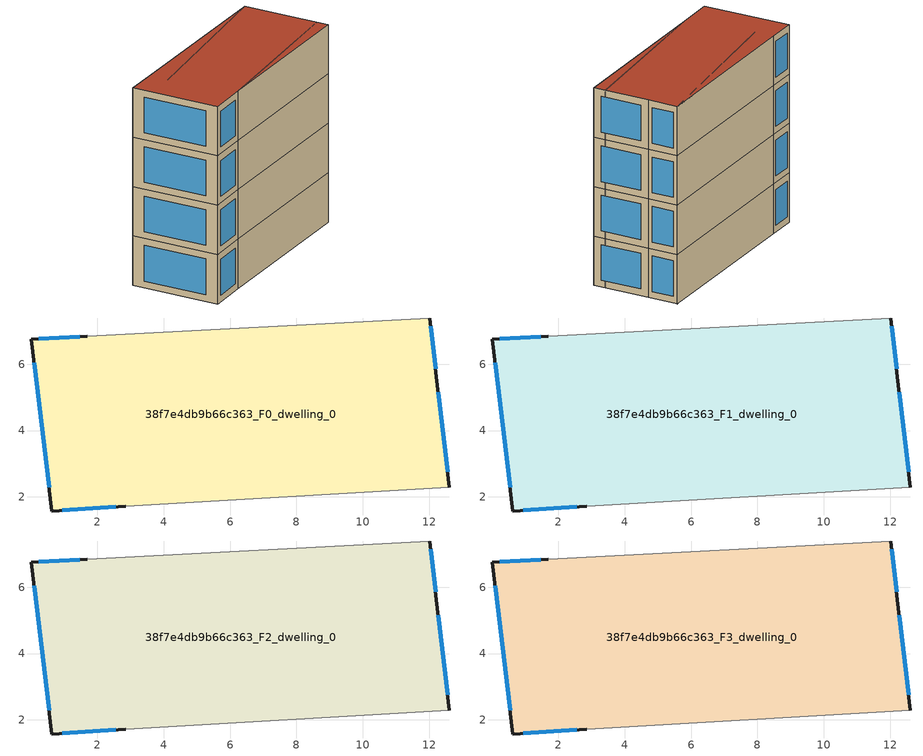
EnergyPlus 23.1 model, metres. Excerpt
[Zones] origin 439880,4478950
38f7e4db9b66c363_F0_dwelling_0
 floor ground (EU_floor_Construction): 12.02,7.39 12.22,5.61 12.6,2.29 2.86,1.72 0.64,1.58 0.01,6.75 1.7,6.84 z0
 wall outside (EU_wall_Construction): 12.6,2.29 12.22,5.61 12.02,7.39 / 1.7,6.84 0.01,6.75 0.64,1.58 2.86,1.72 z0:3
 wall adiabatic (EU_wall_Construction): 12.02,7.39 1.7,6.84 / 2.86,1.72 12.6,2.29 z0:3
 window (EU_Window_Construction): 12.19,5.86 12.05,7.14 / 12.55,2.75 12.27,5.15 / 0.94,1.6 2.55,1.7 / 0.09,6.03 0.55,2.29 / 1.47,6.83 0.24,6.76 z0.42:2.58
38f7e4db9b66c363_F1_dwelling_0
 floor to 38f7e4db9b66c363_F0_dwelling_0 (EU_floor_Construction): 12.02,7.39 12.22,5.61 12.6,2.29 2.86,1.72 0.63,1.58 0.01,6.75 1.7,6.84 z3
 wall outside (EU_wall_Construction): 12.6,2.29 12.22,5.61 12.02,7.39 / 1.7,6.84 0.01,6.75 0.64,1.58 2.86,1.72 z3:6
 wall adiabatic (EU_wall_Construction): 12.02,7.39 1.7,6.84 / 2.86,1.72 12.6,2.29 z3:6
 window (EU_Window_Construction): 12.19,5.86 12.05,7.14 / 12.55,2.75 12.27,5.15 / 0.94,1.6 2.55,1.7 / 0.09,6.03 0.55,2.29 / 1.47,6.83 0.24,6.76 z3.42:5.58
38f7e4db9b66c363_F2_dwelling_0
 floor to 38f7e4db9b66c363_F1_dwelling_0 (EU_floor_Construction): 12.02,7.39 12.22,5.61 12.6,2.29 2.86,1.72 0.63,1.58 0.01,6.75 1.7,6.84 z6
 wall outside (EU_wall_Construction): 12.6,2.29 12.22,5.61 12.02,7.39 / 1.7,6.84 0.01,6.75 0.64,1.58 2.86,1.72 z6:9
 wall adiabatic (EU_wall_Construction): 12.02,7.39 1.7,6.84 / 2.86,1.72 12.6,2.29 z6:9
 window (EU_Window_Construction): 12.19,5.86 12.05,7.14 / 12.55,2.75 12.27,5.15 / 0.94,1.6 2.55,1.7 / 0.09,6.03 0.55,2.29 / 1.47,6.83 0.24,6.76 z6.42:8.58
38f7e4db9b66c363_F3_dwelling_0
 floor to 38f7e4db9b66c363_F2_dwelling_0 (EU_floor_Construction): 12.02,7.39 12.22,5.61 12.6,2.29 2.86,1.72 0.63,1.58 0.01,6.75 1.7,6.84 z9
 wall outside (EU_wall_Construction): 12.6,2.29 12.22,5.61 12.02,7.39 / 1.7,6.84 0.01,6.75 0.64,1.58 2.86,1.72 z9:12
 wall adiabatic (EU_wall_Construction): 12.02,7.39 1.7,6.84 / 2.86,1.72 12.6,2.29 z9:12
 window (EU_Window_Construction): 12.19,5.86 12.05,7.14 / 12.55,2.75 12.27,5.15 / 0.94,1.6 2.55,1.7 / 0.09,6.03 0.55,2.29 / 1.47,6.83 0.24,6.76 z9.42:11.58
 roof outside (EU_roof_Construction): 12.6,2.29 12.22,5.61 12.02,7.39 1.7,6.84 0.01,6.75 0.64,1.58 2.86,1.72 z12
shading: 2.86,1.72 12.52,2.99 / 12.02,7.39 1.89,5.72 z0:12
[Building]
EU S2 Campaign: North Axis=0; Terrain=City; Solar Distribution=FullExterior
[Site:Location]
Madrid: Latitude=40.5; Longitude=-3.5; Time Zone=1; Elevation=609
[SizingPeriod:WeatherFileDays]
AnnualSizingPeriod: Begin Month=1; Begin Day of Month=1; End Month=12; End Day of Month=31; Day of Week for Start Day=Monday; Use Weather File Daylight Saving Period=No; Use Weather File Rain and Snow Indicators=No
[MATERIAL]
EU_InternalMass_Material: Roughness=MediumRough; Thickness=0.1; Conductivity=1; Density=1800; Specific Heat=900; Thermal Absorptance=0.9; Solar Absorptance=0.7; Visible Absorptance=0.7
[MATERIAL:NOMASS] Roughness=MediumRough; Thermal Absorptance=0.9; Solar Absorptance=0.7; Visible Absorptance=0.7
Name | Thermal Resistance
EU_wall_NoMass | 1.60022
EU_roof_NoMass | 1.57597
EU_floor_NoMass | 0.470652
[WINDOWMATERIAL:SIMPLEGLAZINGSYSTEM]
EU_Window_SimpleGlazing: UFactor=3.28802; Solar Heat Gain Coefficient=0.85; Visible Transmittance=0.85
[CONSTRUCTION]
EU_wall_Construction: EU_wall_NoMass
EU_roof_Construction: EU_roof_NoMass
EU_floor_Construction: EU_floor_NoMass
EU_Window_Construction: EU_Window_SimpleGlazing
EU_InternalMass_Construction: EU_InternalMass_Material
[ZONE] Type=1; Multiplier=1; Ceiling Height=autocalculate; Volume=185.674; Floor Area=autocalculate; Part of Total Floor Area=Yes
38f7e4db9b66c363_F0_dwelling_0; 38f7e4db9b66c363_F1_dwelling_0; 38f7e4db9b66c363_F2_dwelling_0; 38f7e4db9b66c363_F3_dwelling_0
[INTERNALMASS] Construction=EU_InternalMass_Construction; Surface Area=61.8916
Name | Zone or ZoneList
38f7e4db9b66c363_F0_dwelling_0_EU_InternalMass | 38f7e4db9b66c363_F0_dwelling_0
38f7e4db9b66c363_F1_dwelling_0_EU_InternalMass | 38f7e4db9b66c363_F1_dwelling_0
38f7e4db9b66c363_F2_dwelling_0_EU_InternalMass | 38f7e4db9b66c363_F2_dwelling_0
38f7e4db9b66c363_F3_dwelling_0_EU_InternalMass | 38f7e4db9b66c363_F3_dwelling_0
[OTHEREQUIPMENT] Fuel Type=Electricity; Design Level Calculation Method=Watts/Area; Power per Zone Floor Area=1; Fraction Latent=0; Fraction Radiant=0; Fraction Lost=0; Carbon Dioxide Generation Rate=0; EndUse Subcategory=EU_Step8_InternalGains
Name | Zone or ZoneList or Space or SpaceList | Schedule
EU_Step8_InternalGain_38f7e4db9b66c363_F0_dwelling_0_f000 | 38f7e4db9b66c363_F0_dwelling_0 | EU_Step8_GainSchedule_38f7e4db9b66c363_F0_dwelling_0_f000
EU_Step8_InternalGain_38f7e4db9b66c363_F1_dwelling_0_f000 | 38f7e4db9b66c363_F1_dwelling_0 | EU_Step8_GainSchedule_38f7e4db9b66c363_F1_dwelling_0_f000
EU_Step8_InternalGain_38f7e4db9b66c363_F2_dwelling_0_f000 | 38f7e4db9b66c363_F2_dwelling_0 | EU_Step8_GainSchedule_38f7e4db9b66c363_F2_dwelling_0_f000
EU_Step8_InternalGain_38f7e4db9b66c363_F3_dwelling_0_f000 | 38f7e4db9b66c363_F3_dwelling_0 | EU_Step8_GainSchedule_38f7e4db9b66c363_F3_dwelling_0_f000
[ZONEVENTILATION:DESIGNFLOWRATE] Schedule=EU_AlwaysOn; Design Flow Rate Calculation Method=AirChanges/Hour; Air Changes per Hour=0.480704; Ventilation Type=Natural; Fan Pressure Rise=0; Fan Total Efficiency=1; Constant Term Coefficient=1; Temperature Term Coefficient=0; Velocity Term Coefficient=0; Velocity Squared Term Coefficient=0; Minimum Indoor Temperature=-100; Maximum Indoor Temperature=100; Delta Temperature=-100; Minimum Outdoor Temperature=-100; Maximum Outdoor Temperature=100; Maximum Wind Speed=40
Name | Zone or ZoneList or Space or SpaceList
EU_ConstantAir_38f7e4db9b66c363_F0_dwelling_0 | 38f7e4db9b66c363_F0_dwelling_0
EU_ConstantAir_38f7e4db9b66c363_F1_dwelling_0 | 38f7e4db9b66c363_F1_dwelling_0
EU_ConstantAir_38f7e4db9b66c363_F2_dwelling_0 | 38f7e4db9b66c363_F2_dwelling_0
EU_ConstantAir_38f7e4db9b66c363_F3_dwelling_0 | 38f7e4db9b66c363_F3_dwelling_0
[HVACTEMPLATE:THERMOSTAT] Constant Heating Setpoint=20; Constant Cooling Setpoint=50
EU_HeatOnly_38f7e4db9b66c363_F0_dwelling_0; EU_HeatOnly_38f7e4db9b66c363_F1_dwelling_0; EU_HeatOnly_38f7e4db9b66c363_F2_dwelling_0; EU_HeatOnly_38f7e4db9b66c363_F3_dwelling_0
[HVACTEMPLATE:ZONE:IDEALLOADSAIRSYSTEM] System Availability Schedule=EU_AlwaysOn; Maximum Heating Supply Air Temperature=50; Minimum Cooling Supply Air Temperature=13; Maximum Heating Supply Air Humidity Ratio=0.0156; Minimum Cooling Supply Air Humidity Ratio=0.0077; Heating Limit=NoLimit; Cooling Limit=NoLimit; Heating Availability Schedule=EU_AlwaysOn; Cooling Availability Schedule=EU_CoolingOff; Dehumidification Control Type=ConstantSensibleHeatRatio; Cooling Sensible Heat Ratio=0.7; Dehumidification Setpoint=60; Humidification Control Type=None; Humidification Setpoint=30; Outdoor Air Method=None; Outdoor Air Flow Rate per Person=0.00944; Outdoor Air Flow Rate per Zone Floor Area=0; Outdoor Air Flow Rate per Zone=0; Demand Controlled Ventilation Type=None; Outdoor Air Economizer Type=NoEconomizer; Heat Recovery Type=None; Sensible Heat Recovery Effectiveness=0.7; Latent Heat Recovery Effectiveness=0.65
Name | Template Thermostat
38f7e4db9b66c363_F0_dwelling_0 | EU_HeatOnly_38f7e4db9b66c363_F0_dwelling_0
38f7e4db9b66c363_F1_dwelling_0 | EU_HeatOnly_38f7e4db9b66c363_F1_dwelling_0
38f7e4db9b66c363_F2_dwelling_0 | EU_HeatOnly_38f7e4db9b66c363_F2_dwelling_0
38f7e4db9b66c363_F3_dwelling_0 | EU_HeatOnly_38f7e4db9b66c363_F3_dwelling_0
[SIZING:ZONE] Zone Cooling Design Supply Air Temperature Input Method=SupplyAirTemperature; Zone Cooling Design Supply Air Temperature=13; Zone Heating Design Supply Air Temperature Input Method=SupplyAirTemperature; Zone Heating Design Supply Air Temperature=50; Zone Cooling Design Supply Air Humidity Ratio=0.008; Zone Heating Design Supply Air Humidity Ratio=0.008; Cooling Design Air Flow Method=DesignDay; Cooling Design Air Flow Rate=0; Cooling Minimum Air Flow per Zone Floor Area=0.000762; Cooling Minimum Air Flow=0; Cooling Minimum Air Flow Fraction=0.2; Heating Design Air Flow Method=DesignDay; Heating Design Air Flow Rate=0; Heating Maximum Air Flow per Zone Floor Area=0.002032; Heating Maximum Air Flow=0.141576; Heating Maximum Air Flow Fraction=0.3; Account for Dedicated Outdoor Air System=No; Dedicated Outdoor Air System Control Strategy=NeutralSupplyAir; Dedicated Outdoor Air Low Setpoint Temperature for Design=autosize; Dedicated Outdoor Air High Setpoint Temperature for Design=autosize; Zone Load Sizing Method=Sensible Load Only No Latent Load; Zone Latent Cooling Design Supply Air Humidity Ratio Input Method=HumidityRatioDifference; Zone Cooling Design Supply Air Humidity Ratio Difference=0.005; Zone Latent Heating Design Supply Air Humidity Ratio Input Method=HumidityRatioDifference; Zone Humidification Design Supply Air Humidity Ratio Difference=0.005
38f7e4db9b66c363_F0_dwelling_0; 38f7e4db9b66c363_F1_dwelling_0; 38f7e4db9b66c363_F2_dwelling_0; 38f7e4db9b66c363_F3_dwelling_0
[SCHEDULE:CONSTANT]
Name | Hourly Value
EU_AlwaysOn | 1
EU_CoolingOff | 0
[SCHEDULE:FILE] Column Number=1; Rows to Skip at Top=0; Number of Hours of Data=8760; Column Separator=Comma; Interpolate to Timestep=No; Minutes per Item=60; Adjust Schedule for Daylight Savings=Yes
Name | File
EU_Step8_GainSchedule_38f7e4db9b66c363_F0_dwelling_0_f000 | ../../schedules/38f7e4db9b66c363/38f7e4db9b66c363_F0_dwelling_0_f000_gain.csv
EU_Step8_GainSchedule_38f7e4db9b66c363_F1_dwelling_0_f000 | ../../schedules/38f7e4db9b66c363/38f7e4db9b66c363_F1_dwelling_0_f000_gain.csv
EU_Step8_GainSchedule_38f7e4db9b66c363_F2_dwelling_0_f000 | ../../schedules/38f7e4db9b66c363/38f7e4db9b66c363_F2_dwelling_0_f000_gain.csv
EU_Step8_GainSchedule_38f7e4db9b66c363_F3_dwelling_0_f000 | ../../schedules/38f7e4db9b66c363/38f7e4db9b66c363_F3_dwelling_0_f000_gain.csv
